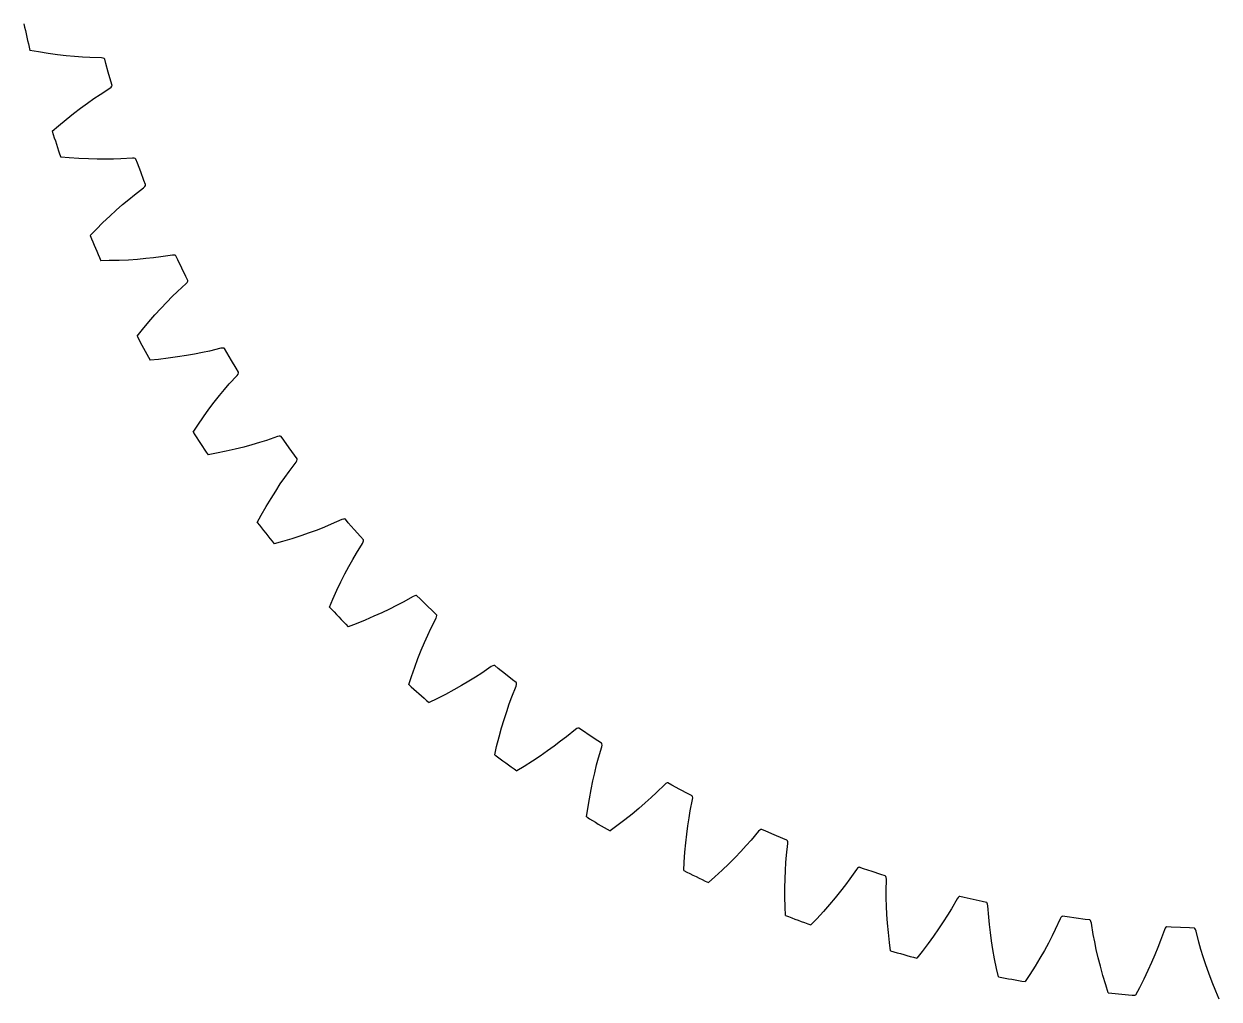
# Model space of a CAD drawing. Extents: x 19 to 91, y -36 to 36.
# Drawn here: x 19.82 to 54.6, y -36 to -7.62 of the extents above; entities that cross this region are included whole.
import ezdxf

# ---------------------------------------------------------------- set-up
doc = ezdxf.new("R2010")
doc.units = 0

msp = doc.modelspace()

# ---------------------------------------------------------------- linework, layer by layer
at = {"layer": 'layer0'}
for p, q in [((20.237, -8.44), (19.993, -8.397)), ((20.52, -8.484), (20.237, -8.44)), ((20.79, -8.521), (20.52, -8.484)), ((21.047, -8.55), (20.79, -8.521)), ((21.291, -8.573), (21.047, -8.55)), ((21.521, -8.59), (21.291, -8.573)), ((21.735, -8.601), (21.521, -8.59)), ((22.071, -8.61), (21.735, -8.601)), ((22.119, -8.617), (22.071, -8.61)), ((22.151, -8.63), (22.119, -8.617)), ((22.162, -8.639), (22.151, -8.63)), ((22.169, -8.648), (22.162, -8.639)), ((22.204, -8.775), (22.169, -8.648)), ((22.273, -9.032), (22.204, -8.775)), ((22.345, -9.288), (22.273, -9.032)), ((22.381, -9.415), (22.345, -9.288)), ((21.854, -9.797), (22.032, -9.678)), ((22.032, -9.678), (22.316, -9.498)), ((22.316, -9.498), (22.353, -9.467)), ((22.353, -9.467), (22.375, -9.439)), ((22.375, -9.439), (22.38, -9.427)), ((22.38, -9.427), (22.381, -9.415)), ((21.262, -10.231), (21.467, -10.074)), ((21.467, -10.074), (21.665, -9.93)), ((21.665, -9.93), (21.854, -9.797)), ((20.828, -10.585), (21.049, -10.401)), ((21.049, -10.401), (21.262, -10.231)), ((20.641, -10.747), (20.828, -10.585)), ((21.133, -11.522), (20.887, -11.501)), ((21.419, -11.541), (21.133, -11.522)), ((21.692, -11.553), (21.419, -11.541)), ((21.95, -11.56), (21.692, -11.553)), ((22.195, -11.56), (21.95, -11.56)), ((22.426, -11.556), (22.195, -11.56)), ((22.64, -11.548), (22.426, -11.556)), ((22.975, -11.527), (22.64, -11.548)), ((23.023, -11.53), (22.975, -11.527)), ((23.057, -11.54), (23.023, -11.53)), ((23.069, -11.547), (23.057, -11.54)), ((23.077, -11.556), (23.069, -11.547)), ((23.122, -11.68), (23.077, -11.556)), ((23.215, -11.929), (23.122, -11.68)), ((23.309, -12.178), (23.215, -11.929)), ((23.032, -12.595), (23.299, -12.39)), ((23.299, -12.39), (23.333, -12.356)), ((23.356, -12.301), (23.309, -12.178)), ((23.333, -12.356), (23.352, -12.326)), ((23.352, -12.326), (23.356, -12.313)), ((23.356, -12.313), (23.356, -12.301)), ((22.69, -12.878), (22.866, -12.729)), ((22.866, -12.729), (23.032, -12.595)), ((22.118, -13.403), (22.315, -13.214)), ((22.315, -13.214), (22.505, -13.04)), ((22.505, -13.04), (22.69, -12.878)), ((21.915, -13.605), (22.118, -13.403)), ((21.743, -13.783), (21.915, -13.605)), ((22.302, -14.512), (22.055, -14.513)), ((22.589, -14.505), (22.302, -14.512)), ((22.862, -14.493), (22.589, -14.505)), ((23.119, -14.476), (22.862, -14.493)), ((23.363, -14.454), (23.119, -14.476)), ((23.593, -14.43), (23.363, -14.454)), ((23.805, -14.402), (23.593, -14.43)), ((24.137, -14.351), (23.805, -14.402)), ((24.186, -14.35), (24.137, -14.351)), ((24.22, -14.357), (24.186, -14.35)), ((24.232, -14.363), (24.22, -14.357)), ((24.241, -14.371), (24.232, -14.363)), ((24.297, -14.49), (24.241, -14.371)), ((24.412, -14.73), (24.297, -14.49)), ((24.529, -14.97), (24.412, -14.73)), ((24.29, -15.409), (24.537, -15.181)), ((24.586, -15.088), (24.529, -14.97)), ((24.537, -15.181), (24.568, -15.144)), ((24.568, -15.144), (24.584, -15.113)), ((24.584, -15.113), (24.587, -15.1)), ((24.587, -15.1), (24.586, -15.088)), ((23.974, -15.722), (24.136, -15.558)), ((24.136, -15.558), (24.29, -15.409)), ((23.631, -16.091), (23.805, -15.9)), ((23.805, -15.9), (23.974, -15.722)), ((23.268, -16.516), (23.452, -16.296)), ((23.452, -16.296), (23.631, -16.091)), ((23.113, -16.709), (23.268, -16.516)), ((23.735, -17.384), (23.488, -17.407)), ((24.02, -17.352), (23.735, -17.384)), ((24.29, -17.315), (24.02, -17.352)), ((24.545, -17.275), (24.29, -17.315)), ((24.786, -17.232), (24.545, -17.275)), ((25.013, -17.187), (24.786, -17.232)), ((25.222, -17.141), (25.013, -17.187)), ((25.548, -17.06), (25.222, -17.141)), ((25.596, -17.054), (25.548, -17.06)), ((25.631, -17.058), (25.596, -17.054)), ((25.644, -17.063), (25.631, -17.058)), ((25.653, -17.071), (25.644, -17.063)), ((25.72, -17.184), (25.653, -17.071)), ((25.856, -17.413), (25.72, -17.184)), ((25.993, -17.641), (25.856, -17.413)), ((26.061, -17.754), (25.993, -17.641)), ((25.795, -18.1), (26.021, -17.851)), ((26.021, -17.851), (26.048, -17.811)), ((26.048, -17.811), (26.062, -17.779)), ((26.063, -17.765), (26.061, -17.754)), ((26.062, -17.779), (26.063, -17.765)), ((25.508, -18.44), (25.655, -18.262)), ((25.655, -18.262), (25.795, -18.1)), ((25.2, -18.838), (25.356, -18.632)), ((25.356, -18.632), (25.508, -18.44)), ((24.876, -19.294), (25.04, -19.059)), ((25.04, -19.059), (25.2, -18.838)), ((24.739, -19.5), (24.876, -19.294)), ((26.674, -19.806), (26.453, -19.871)), ((26.878, -19.741), (26.674, -19.806)), ((27.196, -19.631), (26.878, -19.741)), ((27.243, -19.622), (27.196, -19.631)), ((27.278, -19.622), (27.243, -19.622)), ((27.292, -19.626), (27.278, -19.622)), ((27.301, -19.633), (27.292, -19.626)), ((27.378, -19.739), (27.301, -19.633)), ((27.534, -19.955), (27.378, -19.739)), ((25.419, -20.117), (25.176, -20.162)), ((25.7, -20.059), (25.419, -20.117)), ((25.966, -19.998), (25.7, -20.059)), ((26.216, -19.936), (25.966, -19.998)), ((26.453, -19.871), (26.216, -19.936)), ((27.691, -20.17), (27.534, -19.955)), ((27.769, -20.276), (27.691, -20.17)), ((27.535, -20.645), (27.738, -20.377)), ((27.738, -20.377), (27.761, -20.335)), ((27.761, -20.335), (27.772, -20.301)), ((27.772, -20.288), (27.769, -20.276)), ((27.772, -20.301), (27.772, -20.288)), ((27.28, -21.01), (27.41, -20.819)), ((27.41, -20.819), (27.535, -20.645)), ((27.009, -21.433), (27.145, -21.215)), ((27.145, -21.215), (27.28, -21.01)), ((26.869, -21.667), (27.009, -21.433)), ((26.727, -21.917), (26.869, -21.667)), ((26.609, -22.134), (26.727, -21.917)), ((28.761, -22.182), (28.563, -22.265)), ((29.068, -22.045), (28.761, -22.182)), ((29.114, -22.031), (29.068, -22.045)), ((29.149, -22.028), (29.114, -22.031)), ((29.162, -22.031), (29.149, -22.028)), ((29.173, -22.036), (29.162, -22.031)), ((29.259, -22.136), (29.173, -22.036)), ((29.433, -22.337), (29.259, -22.136)), ((27.616, -22.605), (27.341, -22.687)), ((27.875, -22.52), (27.616, -22.605)), ((28.119, -22.436), (27.875, -22.52)), ((28.349, -22.35), (28.119, -22.436)), ((28.563, -22.265), (28.349, -22.35)), ((29.609, -22.537), (29.433, -22.337)), ((29.696, -22.635), (29.609, -22.537)), ((27.341, -22.687), (27.103, -22.754)), ((29.496, -23.024), (29.674, -22.739)), ((29.674, -22.739), (29.694, -22.695)), ((29.694, -22.695), (29.701, -22.66)), ((29.7, -22.647), (29.696, -22.635)), ((29.701, -22.66), (29.7, -22.647)), ((29.275, -23.41), (29.388, -23.209)), ((29.388, -23.209), (29.496, -23.024)), ((29.043, -23.856), (29.159, -23.626)), ((29.159, -23.626), (29.275, -23.41)), ((28.924, -24.102), (29.043, -23.856)), ((28.805, -24.363), (28.924, -24.102)), ((31.148, -24.28), (30.855, -24.445)), ((31.193, -24.262), (31.148, -24.28)), ((31.228, -24.257), (31.193, -24.262)), ((31.241, -24.258), (31.228, -24.257)), ((31.252, -24.263), (31.241, -24.258)), ((31.347, -24.354), (31.252, -24.263)), ((28.707, -24.59), (28.805, -24.363)), ((30.46, -24.649), (30.238, -24.755)), ((30.666, -24.545), (30.46, -24.649)), ((30.855, -24.445), (30.666, -24.545)), ((31.538, -24.539), (31.347, -24.354)), ((31.732, -24.722), (31.538, -24.539)), ((29.752, -24.968), (29.486, -25.075)), ((30.003, -24.861), (29.752, -24.968)), ((30.238, -24.755), (30.003, -24.861)), ((31.663, -25.218), (31.814, -24.917)), ((31.827, -24.813), (31.732, -24.722)), ((31.814, -24.917), (31.83, -24.872)), ((31.832, -24.823), (31.827, -24.813)), ((31.83, -24.872), (31.834, -24.837)), ((31.834, -24.837), (31.832, -24.823)), ((29.486, -25.075), (29.255, -25.163)), ((31.571, -25.411), (31.663, -25.218)), ((31.381, -25.847), (31.477, -25.621)), ((31.477, -25.621), (31.571, -25.411)), ((31.19, -26.342), (31.285, -26.087)), ((31.285, -26.087), (31.381, -25.847)), ((31.094, -26.613), (31.19, -26.342)), ((33.421, -26.321), (33.143, -26.511)), ((33.464, -26.299), (33.421, -26.321)), ((33.498, -26.29), (33.464, -26.299)), ((33.511, -26.29), (33.498, -26.29)), ((33.523, -26.294), (33.511, -26.29)), ((33.625, -26.376), (33.523, -26.294)), ((33.833, -26.543), (33.625, -26.376)), ((31.017, -26.848), (31.094, -26.613)), ((32.768, -26.75), (32.557, -26.875)), ((32.964, -26.628), (32.768, -26.75)), ((33.143, -26.511), (32.964, -26.628)), ((34.041, -26.709), (33.833, -26.543)), ((34.144, -26.79), (34.041, -26.709)), ((32.092, -27.131), (31.837, -27.262)), ((32.333, -27.002), (32.092, -27.131)), ((32.557, -26.875), (32.333, -27.002)), ((34.017, -27.208), (34.141, -26.895)), ((34.141, -26.895), (34.153, -26.849)), ((34.15, -26.8), (34.144, -26.79)), ((34.154, -26.813), (34.15, -26.8)), ((34.153, -26.849), (34.154, -26.813)), ((31.837, -27.262), (31.614, -27.37)), ((33.868, -27.627), (33.943, -27.409)), ((33.943, -27.409), (34.017, -27.208)), ((33.793, -27.86), (33.868, -27.627)), ((33.647, -28.371), (33.719, -28.108)), ((33.719, -28.108), (33.793, -27.86)), ((35.867, -28.149), (35.608, -28.364)), ((35.908, -28.123), (35.867, -28.149)), ((35.941, -28.112), (35.908, -28.123)), ((35.955, -28.111), (35.941, -28.112)), ((35.966, -28.113), (35.955, -28.111)), ((36.075, -28.186), (35.966, -28.113)), ((33.576, -28.649), (33.647, -28.371)), ((35.439, -28.496), (35.255, -28.635)), ((35.608, -28.364), (35.439, -28.496)), ((36.297, -28.334), (36.075, -28.186)), ((36.52, -28.48), (36.297, -28.334)), ((36.63, -28.552), (36.52, -28.48)), ((33.52, -28.89), (33.576, -28.649)), ((35.056, -28.778), (34.844, -28.925)), ((35.255, -28.635), (35.056, -28.778)), ((36.541, -28.979), (36.636, -28.657)), ((36.637, -28.561), (36.63, -28.552)), ((36.636, -28.657), (36.644, -28.609)), ((36.641, -28.574), (36.637, -28.561)), ((36.644, -28.609), (36.641, -28.574)), ((34.616, -29.075), (34.374, -29.228)), ((34.844, -28.925), (34.616, -29.075)), ((36.43, -29.41), (36.485, -29.186)), ((36.485, -29.186), (36.541, -28.979)), ((34.374, -29.228), (34.162, -29.356)), ((36.376, -29.649), (36.43, -29.41)), ((36.276, -30.17), (36.325, -29.902)), ((36.325, -29.902), (36.376, -29.649)), ((38.467, -29.751), (38.228, -29.988)), ((38.505, -29.722), (38.467, -29.751)), ((38.538, -29.707), (38.505, -29.722)), ((38.551, -29.705), (38.538, -29.707)), ((38.563, -29.706), (38.551, -29.705)), ((38.678, -29.769), (38.563, -29.706)), ((38.912, -29.896), (38.678, -29.769)), ((39.147, -30.022), (38.912, -29.896)), ((36.231, -30.454), (36.276, -30.17)), ((38.073, -30.135), (37.902, -30.289)), ((38.228, -29.988), (38.073, -30.135)), ((39.263, -30.083), (39.147, -30.022)), ((39.213, -30.517), (39.279, -30.188)), ((39.271, -30.092), (39.263, -30.083)), ((39.277, -30.105), (39.271, -30.092)), ((39.282, -30.139), (39.277, -30.105)), ((39.279, -30.188), (39.282, -30.139)), ((36.196, -30.699), (36.231, -30.454)), ((37.716, -30.45), (37.518, -30.615)), ((37.902, -30.289), (37.716, -30.45)), ((39.176, -30.728), (39.213, -30.517)), ((37.077, -30.959), (36.877, -31.106)), ((37.305, -30.785), (37.077, -30.959)), ((37.518, -30.615), (37.305, -30.785)), ((39.109, -31.199), (39.141, -30.956)), ((39.141, -30.956), (39.176, -30.728)), ((39.08, -31.456), (39.109, -31.199)), ((41.201, -31.113), (40.984, -31.37)), ((41.236, -31.081), (41.201, -31.113)), ((41.267, -31.063), (41.236, -31.081)), ((41.28, -31.06), (41.267, -31.063)), ((41.292, -31.06), (41.28, -31.06)), ((41.412, -31.112), (41.292, -31.06)), ((41.657, -31.218), (41.412, -31.112)), ((41.902, -31.322), (41.657, -31.218)), ((39.056, -31.727), (39.08, -31.456)), ((40.842, -31.531), (40.686, -31.7)), ((40.984, -31.37), (40.842, -31.531)), ((42.023, -31.373), (41.902, -31.322)), ((42.012, -31.81), (42.048, -31.475)), ((42.032, -31.381), (42.023, -31.373)), ((42.038, -31.393), (42.032, -31.381)), ((42.047, -31.427), (42.038, -31.393)), ((42.048, -31.475), (42.047, -31.427)), ((39.036, -32.014), (39.056, -31.727)), ((40.515, -31.877), (40.333, -32.059)), ((40.686, -31.7), (40.515, -31.877)), ((41.994, -32.023), (42.012, -31.81)), ((39.024, -32.261), (39.036, -32.014)), ((40.136, -32.247), (39.924, -32.441)), ((40.333, -32.059), (40.136, -32.247)), ((41.969, -32.498), (41.979, -32.253)), ((41.979, -32.253), (41.994, -32.023)), ((44.045, -32.225), (43.852, -32.5)), ((44.078, -32.189), (44.045, -32.225)), ((44.106, -32.169), (44.078, -32.189)), ((44.119, -32.165), (44.106, -32.169)), ((44.131, -32.164), (44.119, -32.165)), ((44.256, -32.205), (44.131, -32.164)), ((44.509, -32.288), (44.256, -32.205)), ((44.762, -32.37), (44.509, -32.288)), ((39.924, -32.441), (39.738, -32.605)), ((41.964, -32.756), (41.969, -32.498)), ((43.725, -32.673), (43.585, -32.856)), ((43.852, -32.5), (43.725, -32.673)), ((44.888, -32.41), (44.762, -32.37)), ((44.897, -32.417), (44.888, -32.41)), ((44.905, -32.428), (44.897, -32.417)), ((44.916, -32.462), (44.905, -32.428)), ((44.915, -32.846), (44.921, -32.51)), ((44.921, -32.51), (44.916, -32.462)), ((41.964, -33.029), (41.964, -32.756)), ((41.97, -33.316), (41.964, -33.029)), ((43.431, -33.047), (43.266, -33.245)), ((43.585, -32.856), (43.431, -33.047)), ((44.917, -33.06), (44.915, -32.846)), ((47.007, -33.039), (46.978, -33.077)), ((47.034, -33.016), (47.007, -33.039)), ((47.046, -33.01), (47.034, -33.016)), ((47.058, -33.009), (47.046, -33.01)), ((47.186, -33.039), (47.058, -33.009)), ((47.445, -33.099), (47.186, -33.039)), ((41.98, -33.563), (41.97, -33.316)), ((43.266, -33.245), (43.086, -33.45)), ((44.923, -33.291), (44.917, -33.06)), ((44.935, -33.536), (44.923, -33.291)), ((46.81, -33.369), (46.699, -33.552)), ((46.978, -33.077), (46.81, -33.369)), ((47.705, -33.157), (47.445, -33.099)), ((47.834, -33.186), (47.705, -33.157)), ((47.843, -33.192), (47.834, -33.186)), ((47.852, -33.203), (47.843, -33.192)), ((47.867, -33.235), (47.852, -33.203)), ((47.876, -33.282), (47.867, -33.235)), ((47.9, -33.618), (47.876, -33.282)), ((42.893, -33.662), (42.723, -33.842)), ((43.086, -33.45), (42.893, -33.662)), ((44.953, -33.793), (44.935, -33.536)), ((46.699, -33.552), (46.576, -33.747)), ((47.921, -33.831), (47.9, -33.618)), ((49.975, -33.663), (49.835, -33.969)), ((50.001, -33.622), (49.975, -33.663)), ((50.026, -33.597), (50.001, -33.622)), ((50.037, -33.59), (50.026, -33.597)), ((50.049, -33.588), (50.037, -33.59)), ((50.179, -33.606), (50.049, -33.588)), ((50.443, -33.643), (50.179, -33.606)), ((50.707, -33.678), (50.443, -33.643)), ((50.837, -33.695), (50.707, -33.678)), ((50.847, -33.7), (50.837, -33.695)), ((50.857, -33.71), (50.847, -33.7)), ((50.874, -33.741), (50.857, -33.71)), ((50.888, -33.787), (50.874, -33.741)), ((44.977, -34.065), (44.953, -33.793)), ((45.009, -34.35), (44.977, -34.065)), ((46.44, -33.951), (46.293, -34.163)), ((46.576, -33.747), (46.44, -33.951)), ((47.948, -34.06), (47.921, -33.831)), ((47.981, -34.303), (47.948, -34.06)), ((49.835, -33.969), (49.74, -34.161)), ((50.942, -34.119), (50.888, -33.787)), ((53.013, -33.978), (52.9, -34.295)), ((53.035, -33.935), (53.013, -33.978)), ((53.057, -33.908), (53.035, -33.935)), ((53.068, -33.9), (53.057, -33.908)), ((53.08, -33.896), (53.068, -33.9)), ((53.211, -33.903), (53.08, -33.896)), ((53.477, -33.916), (53.211, -33.903)), ((53.743, -33.927), (53.477, -33.916)), ((53.874, -33.932), (53.743, -33.927)), ((53.885, -33.937), (53.874, -33.932)), ((53.896, -33.945), (53.885, -33.937)), ((53.916, -33.975), (53.896, -33.945)), ((53.933, -34.019), (53.916, -33.975)), ((54.017, -34.345), (53.933, -34.019)), ((45.041, -34.595), (45.009, -34.35)), ((46.132, -34.383), (45.959, -34.612)), ((46.293, -34.163), (46.132, -34.383)), ((48.022, -34.557), (47.981, -34.303)), ((49.635, -34.366), (49.518, -34.582)), ((49.74, -34.161), (49.635, -34.366)), ((50.982, -34.329), (50.942, -34.119)), ((51.029, -34.555), (50.982, -34.329)), ((52.9, -34.295), (52.824, -34.495)), ((54.075, -34.551), (54.017, -34.345)), ((45.959, -34.612), (45.806, -34.806)), ((48.071, -34.826), (48.022, -34.557)), ((49.518, -34.582), (49.39, -34.806)), ((51.085, -34.794), (51.029, -34.555)), ((52.737, -34.709), (52.64, -34.934)), ((52.824, -34.495), (52.737, -34.709)), ((54.143, -34.772), (54.075, -34.551)), ((54.219, -35.005), (54.143, -34.772)), ((48.128, -35.107), (48.071, -34.826)), ((48.182, -35.349), (48.128, -35.107)), ((49.25, -35.04), (49.098, -35.283)), ((49.39, -34.806), (49.25, -35.04)), ((51.148, -35.044), (51.085, -34.794)), ((51.221, -35.307), (51.148, -35.044)), ((52.64, -34.934), (52.533, -35.168)), ((54.305, -35.248), (54.219, -35.005)), ((49.098, -35.283), (48.963, -35.49)), ((51.303, -35.582), (51.221, -35.307)), ((52.414, -35.414), (52.284, -35.67)), ((52.533, -35.168), (52.414, -35.414)), ((54.401, -35.503), (54.305, -35.248)), ((51.378, -35.817), (51.303, -35.582)), ((52.284, -35.67), (52.168, -35.888)), ((54.507, -35.77), (54.401, -35.503)), ((54.603, -35.998), (54.507, -35.77))]:
    msp.add_line(p, q, dxfattribs=at)
for start, end in [(192.226, 193.4883), (197.3688, 198.6312), (202.5117, 203.774), (207.6545, 208.9169), (212.7974, 214.0598), (217.9402, 219.2026), (223.0831, 224.3455), (228.226, 229.4883), (233.3688, 234.6312), (238.5117, 239.774), (243.6545, 244.9169), (248.7974, 250.0598), (253.9403, 255.2026), (259.0831, 260.3455), (264.226, 265.4883)]:
    msp.add_arc((55, 0), 36, start, end, dxfattribs=at)
at = {"layer": 'layer1'}
for p, q in [((20.237, -8.44), (19.993, -8.397)), ((20.52, -8.484), (20.237, -8.44)), ((20.79, -8.521), (20.52, -8.484)), ((21.047, -8.55), (20.79, -8.521)), ((21.291, -8.573), (21.047, -8.55)), ((21.521, -8.59), (21.291, -8.573)), ((21.735, -8.601), (21.521, -8.59)), ((22.071, -8.61), (21.735, -8.601)), ((22.119, -8.617), (22.071, -8.61)), ((22.151, -8.63), (22.119, -8.617)), ((22.162, -8.639), (22.151, -8.63)), ((22.169, -8.648), (22.162, -8.639)), ((22.204, -8.775), (22.169, -8.648)), ((22.273, -9.032), (22.204, -8.775)), ((22.345, -9.288), (22.273, -9.032)), ((22.381, -9.415), (22.345, -9.288)), ((21.854, -9.797), (22.032, -9.678)), ((22.032, -9.678), (22.316, -9.498)), ((22.316, -9.498), (22.353, -9.467)), ((22.353, -9.467), (22.375, -9.439)), ((22.375, -9.439), (22.38, -9.427)), ((22.38, -9.427), (22.381, -9.415)), ((21.262, -10.231), (21.467, -10.074)), ((21.467, -10.074), (21.665, -9.93)), ((21.665, -9.93), (21.854, -9.797)), ((20.828, -10.585), (21.049, -10.401)), ((21.049, -10.401), (21.262, -10.231)), ((20.641, -10.747), (20.828, -10.585)), ((21.133, -11.522), (20.887, -11.501)), ((21.419, -11.541), (21.133, -11.522)), ((21.692, -11.553), (21.419, -11.541)), ((21.95, -11.56), (21.692, -11.553)), ((22.195, -11.56), (21.95, -11.56)), ((22.426, -11.556), (22.195, -11.56)), ((22.64, -11.548), (22.426, -11.556)), ((22.975, -11.527), (22.64, -11.548)), ((23.023, -11.53), (22.975, -11.527)), ((23.057, -11.54), (23.023, -11.53)), ((23.069, -11.547), (23.057, -11.54)), ((23.077, -11.556), (23.069, -11.547)), ((23.122, -11.68), (23.077, -11.556)), ((23.215, -11.929), (23.122, -11.68)), ((23.309, -12.178), (23.215, -11.929)), ((23.032, -12.595), (23.299, -12.39)), ((23.299, -12.39), (23.333, -12.356)), ((23.356, -12.301), (23.309, -12.178)), ((23.333, -12.356), (23.352, -12.326)), ((23.352, -12.326), (23.356, -12.313)), ((23.356, -12.313), (23.356, -12.301)), ((22.69, -12.878), (22.866, -12.729)), ((22.866, -12.729), (23.032, -12.595)), ((22.118, -13.403), (22.315, -13.214)), ((22.315, -13.214), (22.505, -13.04)), ((22.505, -13.04), (22.69, -12.878)), ((21.915, -13.605), (22.118, -13.403)), ((21.743, -13.783), (21.915, -13.605)), ((22.302, -14.512), (22.055, -14.513)), ((22.589, -14.505), (22.302, -14.512)), ((22.862, -14.493), (22.589, -14.505)), ((23.119, -14.476), (22.862, -14.493)), ((23.363, -14.454), (23.119, -14.476)), ((23.593, -14.43), (23.363, -14.454)), ((23.805, -14.402), (23.593, -14.43)), ((24.137, -14.351), (23.805, -14.402)), ((24.186, -14.35), (24.137, -14.351)), ((24.22, -14.357), (24.186, -14.35)), ((24.232, -14.363), (24.22, -14.357)), ((24.241, -14.371), (24.232, -14.363)), ((24.297, -14.49), (24.241, -14.371)), ((24.412, -14.73), (24.297, -14.49)), ((24.529, -14.97), (24.412, -14.73)), ((24.29, -15.409), (24.537, -15.181)), ((24.586, -15.088), (24.529, -14.97)), ((24.537, -15.181), (24.568, -15.144)), ((24.568, -15.144), (24.584, -15.113)), ((24.584, -15.113), (24.587, -15.1)), ((24.587, -15.1), (24.586, -15.088)), ((23.974, -15.722), (24.136, -15.558)), ((24.136, -15.558), (24.29, -15.409)), ((23.631, -16.091), (23.805, -15.9)), ((23.805, -15.9), (23.974, -15.722)), ((23.268, -16.516), (23.452, -16.296)), ((23.452, -16.296), (23.631, -16.091)), ((23.113, -16.709), (23.268, -16.516)), ((23.735, -17.384), (23.488, -17.407)), ((24.02, -17.352), (23.735, -17.384)), ((24.29, -17.315), (24.02, -17.352)), ((24.545, -17.275), (24.29, -17.315)), ((24.786, -17.232), (24.545, -17.275)), ((25.013, -17.187), (24.786, -17.232)), ((25.222, -17.141), (25.013, -17.187)), ((25.548, -17.06), (25.222, -17.141)), ((25.596, -17.054), (25.548, -17.06)), ((25.631, -17.058), (25.596, -17.054)), ((25.644, -17.063), (25.631, -17.058)), ((25.653, -17.071), (25.644, -17.063)), ((25.72, -17.184), (25.653, -17.071)), ((25.856, -17.413), (25.72, -17.184)), ((25.993, -17.641), (25.856, -17.413)), ((26.061, -17.754), (25.993, -17.641)), ((25.795, -18.1), (26.021, -17.851)), ((26.021, -17.851), (26.048, -17.811)), ((26.048, -17.811), (26.062, -17.779)), ((26.063, -17.765), (26.061, -17.754)), ((26.062, -17.779), (26.063, -17.765)), ((25.508, -18.44), (25.655, -18.262)), ((25.655, -18.262), (25.795, -18.1)), ((25.2, -18.838), (25.356, -18.632)), ((25.356, -18.632), (25.508, -18.44)), ((24.876, -19.294), (25.04, -19.059)), ((25.04, -19.059), (25.2, -18.838)), ((24.739, -19.5), (24.876, -19.294)), ((26.674, -19.806), (26.453, -19.871)), ((26.878, -19.741), (26.674, -19.806)), ((27.196, -19.631), (26.878, -19.741)), ((27.243, -19.622), (27.196, -19.631)), ((27.278, -19.622), (27.243, -19.622)), ((27.292, -19.626), (27.278, -19.622)), ((27.301, -19.633), (27.292, -19.626)), ((27.378, -19.739), (27.301, -19.633)), ((27.534, -19.955), (27.378, -19.739)), ((25.419, -20.117), (25.176, -20.162)), ((25.7, -20.059), (25.419, -20.117)), ((25.966, -19.998), (25.7, -20.059)), ((26.216, -19.936), (25.966, -19.998)), ((26.453, -19.871), (26.216, -19.936)), ((27.691, -20.17), (27.534, -19.955)), ((27.769, -20.276), (27.691, -20.17)), ((27.535, -20.645), (27.738, -20.377)), ((27.738, -20.377), (27.761, -20.335)), ((27.761, -20.335), (27.772, -20.301)), ((27.772, -20.288), (27.769, -20.276)), ((27.772, -20.301), (27.772, -20.288)), ((27.28, -21.01), (27.41, -20.819)), ((27.41, -20.819), (27.535, -20.645)), ((27.009, -21.433), (27.145, -21.215)), ((27.145, -21.215), (27.28, -21.01)), ((26.869, -21.667), (27.009, -21.433)), ((26.727, -21.917), (26.869, -21.667)), ((26.609, -22.134), (26.727, -21.917)), ((28.761, -22.182), (28.563, -22.265)), ((29.068, -22.045), (28.761, -22.182)), ((29.114, -22.031), (29.068, -22.045)), ((29.149, -22.028), (29.114, -22.031)), ((29.162, -22.031), (29.149, -22.028)), ((29.173, -22.036), (29.162, -22.031)), ((29.259, -22.136), (29.173, -22.036)), ((29.433, -22.337), (29.259, -22.136)), ((27.616, -22.605), (27.341, -22.687)), ((27.875, -22.52), (27.616, -22.605)), ((28.119, -22.436), (27.875, -22.52)), ((28.349, -22.35), (28.119, -22.436)), ((28.563, -22.265), (28.349, -22.35)), ((29.609, -22.537), (29.433, -22.337)), ((29.696, -22.635), (29.609, -22.537)), ((27.341, -22.687), (27.103, -22.754)), ((29.496, -23.024), (29.674, -22.739)), ((29.674, -22.739), (29.694, -22.695)), ((29.694, -22.695), (29.701, -22.66)), ((29.7, -22.647), (29.696, -22.635)), ((29.701, -22.66), (29.7, -22.647)), ((29.275, -23.41), (29.388, -23.209)), ((29.388, -23.209), (29.496, -23.024)), ((29.043, -23.856), (29.159, -23.626)), ((29.159, -23.626), (29.275, -23.41)), ((28.924, -24.102), (29.043, -23.856)), ((28.805, -24.363), (28.924, -24.102)), ((31.148, -24.28), (30.855, -24.445)), ((31.193, -24.262), (31.148, -24.28)), ((31.228, -24.257), (31.193, -24.262)), ((31.241, -24.258), (31.228, -24.257)), ((31.252, -24.263), (31.241, -24.258)), ((31.347, -24.354), (31.252, -24.263)), ((28.707, -24.59), (28.805, -24.363)), ((30.46, -24.649), (30.238, -24.755)), ((30.666, -24.545), (30.46, -24.649)), ((30.855, -24.445), (30.666, -24.545)), ((31.538, -24.539), (31.347, -24.354)), ((31.732, -24.722), (31.538, -24.539)), ((29.752, -24.968), (29.486, -25.075)), ((30.003, -24.861), (29.752, -24.968)), ((30.238, -24.755), (30.003, -24.861)), ((31.663, -25.218), (31.814, -24.917)), ((31.827, -24.813), (31.732, -24.722)), ((31.814, -24.917), (31.83, -24.872)), ((31.832, -24.823), (31.827, -24.813)), ((31.83, -24.872), (31.834, -24.837)), ((31.834, -24.837), (31.832, -24.823)), ((29.486, -25.075), (29.255, -25.163)), ((31.571, -25.411), (31.663, -25.218)), ((31.381, -25.847), (31.477, -25.621)), ((31.477, -25.621), (31.571, -25.411)), ((31.19, -26.342), (31.285, -26.087)), ((31.285, -26.087), (31.381, -25.847)), ((31.094, -26.613), (31.19, -26.342)), ((33.421, -26.321), (33.143, -26.511)), ((33.464, -26.299), (33.421, -26.321)), ((33.498, -26.29), (33.464, -26.299)), ((33.511, -26.29), (33.498, -26.29)), ((33.523, -26.294), (33.511, -26.29)), ((33.625, -26.376), (33.523, -26.294)), ((33.833, -26.543), (33.625, -26.376)), ((31.017, -26.848), (31.094, -26.613)), ((32.768, -26.75), (32.557, -26.875)), ((32.964, -26.628), (32.768, -26.75)), ((33.143, -26.511), (32.964, -26.628)), ((34.041, -26.709), (33.833, -26.543)), ((34.144, -26.79), (34.041, -26.709)), ((32.092, -27.131), (31.837, -27.262)), ((32.333, -27.002), (32.092, -27.131)), ((32.557, -26.875), (32.333, -27.002)), ((34.017, -27.208), (34.141, -26.895)), ((34.141, -26.895), (34.153, -26.849)), ((34.15, -26.8), (34.144, -26.79)), ((34.154, -26.813), (34.15, -26.8)), ((34.153, -26.849), (34.154, -26.813)), ((31.837, -27.262), (31.614, -27.37)), ((33.868, -27.627), (33.943, -27.409)), ((33.943, -27.409), (34.017, -27.208)), ((33.793, -27.86), (33.868, -27.627)), ((33.647, -28.371), (33.719, -28.108)), ((33.719, -28.108), (33.793, -27.86)), ((35.867, -28.149), (35.608, -28.364)), ((35.908, -28.123), (35.867, -28.149)), ((35.941, -28.112), (35.908, -28.123)), ((35.955, -28.111), (35.941, -28.112)), ((35.966, -28.113), (35.955, -28.111)), ((36.075, -28.186), (35.966, -28.113)), ((33.576, -28.649), (33.647, -28.371)), ((35.439, -28.496), (35.255, -28.635)), ((35.608, -28.364), (35.439, -28.496)), ((36.297, -28.334), (36.075, -28.186)), ((36.52, -28.48), (36.297, -28.334)), ((36.63, -28.552), (36.52, -28.48)), ((33.52, -28.89), (33.576, -28.649)), ((35.056, -28.778), (34.844, -28.925)), ((35.255, -28.635), (35.056, -28.778)), ((36.541, -28.979), (36.636, -28.657)), ((36.637, -28.561), (36.63, -28.552)), ((36.636, -28.657), (36.644, -28.609)), ((36.641, -28.574), (36.637, -28.561)), ((36.644, -28.609), (36.641, -28.574)), ((34.616, -29.075), (34.374, -29.228)), ((34.844, -28.925), (34.616, -29.075)), ((36.43, -29.41), (36.485, -29.186)), ((36.485, -29.186), (36.541, -28.979)), ((34.374, -29.228), (34.162, -29.356)), ((36.376, -29.649), (36.43, -29.41)), ((36.276, -30.17), (36.325, -29.902)), ((36.325, -29.902), (36.376, -29.649)), ((38.467, -29.751), (38.228, -29.988)), ((38.505, -29.722), (38.467, -29.751)), ((38.538, -29.707), (38.505, -29.722)), ((38.551, -29.705), (38.538, -29.707)), ((38.563, -29.706), (38.551, -29.705)), ((38.678, -29.769), (38.563, -29.706)), ((38.912, -29.896), (38.678, -29.769)), ((39.147, -30.022), (38.912, -29.896)), ((36.231, -30.454), (36.276, -30.17)), ((38.073, -30.135), (37.902, -30.289)), ((38.228, -29.988), (38.073, -30.135)), ((39.263, -30.083), (39.147, -30.022)), ((39.213, -30.517), (39.279, -30.188)), ((39.271, -30.092), (39.263, -30.083)), ((39.277, -30.105), (39.271, -30.092)), ((39.282, -30.139), (39.277, -30.105)), ((39.279, -30.188), (39.282, -30.139)), ((36.196, -30.699), (36.231, -30.454)), ((37.716, -30.45), (37.518, -30.615)), ((37.902, -30.289), (37.716, -30.45)), ((39.176, -30.728), (39.213, -30.517)), ((37.077, -30.959), (36.877, -31.106)), ((37.305, -30.785), (37.077, -30.959)), ((37.518, -30.615), (37.305, -30.785)), ((39.109, -31.199), (39.141, -30.956)), ((39.141, -30.956), (39.176, -30.728)), ((39.08, -31.456), (39.109, -31.199)), ((41.201, -31.113), (40.984, -31.37)), ((41.236, -31.081), (41.201, -31.113)), ((41.267, -31.063), (41.236, -31.081)), ((41.28, -31.06), (41.267, -31.063)), ((41.292, -31.06), (41.28, -31.06)), ((41.412, -31.112), (41.292, -31.06)), ((41.657, -31.218), (41.412, -31.112)), ((41.902, -31.322), (41.657, -31.218)), ((39.056, -31.727), (39.08, -31.456)), ((40.842, -31.531), (40.686, -31.7)), ((40.984, -31.37), (40.842, -31.531)), ((42.023, -31.373), (41.902, -31.322)), ((42.012, -31.81), (42.048, -31.475)), ((42.032, -31.381), (42.023, -31.373)), ((42.038, -31.393), (42.032, -31.381)), ((42.047, -31.427), (42.038, -31.393)), ((42.048, -31.475), (42.047, -31.427)), ((39.036, -32.014), (39.056, -31.727)), ((40.515, -31.877), (40.333, -32.059)), ((40.686, -31.7), (40.515, -31.877)), ((41.994, -32.023), (42.012, -31.81)), ((39.024, -32.261), (39.036, -32.014)), ((40.136, -32.247), (39.924, -32.441)), ((40.333, -32.059), (40.136, -32.247)), ((41.969, -32.498), (41.979, -32.253)), ((41.979, -32.253), (41.994, -32.023)), ((44.045, -32.225), (43.852, -32.5)), ((44.078, -32.189), (44.045, -32.225)), ((44.106, -32.169), (44.078, -32.189)), ((44.119, -32.165), (44.106, -32.169)), ((44.131, -32.164), (44.119, -32.165)), ((44.256, -32.205), (44.131, -32.164)), ((44.509, -32.288), (44.256, -32.205)), ((44.762, -32.37), (44.509, -32.288)), ((39.924, -32.441), (39.738, -32.605)), ((41.964, -32.756), (41.969, -32.498)), ((43.725, -32.673), (43.585, -32.856)), ((43.852, -32.5), (43.725, -32.673)), ((44.888, -32.41), (44.762, -32.37)), ((44.897, -32.417), (44.888, -32.41)), ((44.905, -32.428), (44.897, -32.417)), ((44.916, -32.462), (44.905, -32.428)), ((44.915, -32.846), (44.921, -32.51)), ((44.921, -32.51), (44.916, -32.462)), ((41.964, -33.029), (41.964, -32.756)), ((41.97, -33.316), (41.964, -33.029)), ((43.431, -33.047), (43.266, -33.245)), ((43.585, -32.856), (43.431, -33.047)), ((44.917, -33.06), (44.915, -32.846)), ((47.007, -33.039), (46.978, -33.077)), ((47.034, -33.016), (47.007, -33.039)), ((47.046, -33.01), (47.034, -33.016)), ((47.058, -33.009), (47.046, -33.01)), ((47.186, -33.039), (47.058, -33.009)), ((47.445, -33.099), (47.186, -33.039)), ((41.98, -33.563), (41.97, -33.316)), ((43.266, -33.245), (43.086, -33.45)), ((44.923, -33.291), (44.917, -33.06)), ((44.935, -33.536), (44.923, -33.291)), ((46.81, -33.369), (46.699, -33.552)), ((46.978, -33.077), (46.81, -33.369)), ((47.705, -33.157), (47.445, -33.099)), ((47.834, -33.186), (47.705, -33.157)), ((47.843, -33.192), (47.834, -33.186)), ((47.852, -33.203), (47.843, -33.192)), ((47.867, -33.235), (47.852, -33.203)), ((47.876, -33.282), (47.867, -33.235)), ((47.9, -33.618), (47.876, -33.282)), ((42.893, -33.662), (42.723, -33.842)), ((43.086, -33.45), (42.893, -33.662)), ((44.953, -33.793), (44.935, -33.536)), ((46.699, -33.552), (46.576, -33.747)), ((47.921, -33.831), (47.9, -33.618)), ((49.975, -33.663), (49.835, -33.969)), ((50.001, -33.622), (49.975, -33.663)), ((50.026, -33.597), (50.001, -33.622)), ((50.037, -33.59), (50.026, -33.597)), ((50.049, -33.588), (50.037, -33.59)), ((50.179, -33.606), (50.049, -33.588)), ((50.443, -33.643), (50.179, -33.606)), ((50.707, -33.678), (50.443, -33.643)), ((50.837, -33.695), (50.707, -33.678)), ((50.847, -33.7), (50.837, -33.695)), ((50.857, -33.71), (50.847, -33.7)), ((50.874, -33.741), (50.857, -33.71)), ((50.888, -33.787), (50.874, -33.741)), ((44.977, -34.065), (44.953, -33.793)), ((45.009, -34.35), (44.977, -34.065)), ((46.44, -33.951), (46.293, -34.163)), ((46.576, -33.747), (46.44, -33.951)), ((47.948, -34.06), (47.921, -33.831)), ((47.981, -34.303), (47.948, -34.06)), ((49.835, -33.969), (49.74, -34.161)), ((50.942, -34.119), (50.888, -33.787)), ((53.013, -33.978), (52.9, -34.295)), ((53.035, -33.935), (53.013, -33.978)), ((53.057, -33.908), (53.035, -33.935)), ((53.068, -33.9), (53.057, -33.908)), ((53.08, -33.896), (53.068, -33.9)), ((53.211, -33.903), (53.08, -33.896)), ((53.477, -33.916), (53.211, -33.903)), ((53.743, -33.927), (53.477, -33.916)), ((53.874, -33.932), (53.743, -33.927)), ((53.885, -33.937), (53.874, -33.932)), ((53.896, -33.945), (53.885, -33.937)), ((53.916, -33.975), (53.896, -33.945)), ((53.933, -34.019), (53.916, -33.975)), ((54.017, -34.345), (53.933, -34.019)), ((45.041, -34.595), (45.009, -34.35)), ((46.132, -34.383), (45.959, -34.612)), ((46.293, -34.163), (46.132, -34.383)), ((48.022, -34.557), (47.981, -34.303)), ((49.635, -34.366), (49.518, -34.582)), ((49.74, -34.161), (49.635, -34.366)), ((50.982, -34.329), (50.942, -34.119)), ((51.029, -34.555), (50.982, -34.329)), ((52.9, -34.295), (52.824, -34.495)), ((54.075, -34.551), (54.017, -34.345)), ((45.959, -34.612), (45.806, -34.806)), ((48.071, -34.826), (48.022, -34.557)), ((49.518, -34.582), (49.39, -34.806)), ((51.085, -34.794), (51.029, -34.555)), ((52.737, -34.709), (52.64, -34.934)), ((52.824, -34.495), (52.737, -34.709)), ((54.143, -34.772), (54.075, -34.551)), ((54.219, -35.005), (54.143, -34.772)), ((48.128, -35.107), (48.071, -34.826)), ((48.182, -35.349), (48.128, -35.107)), ((49.25, -35.04), (49.098, -35.283)), ((49.39, -34.806), (49.25, -35.04)), ((51.148, -35.044), (51.085, -34.794)), ((51.221, -35.307), (51.148, -35.044)), ((52.64, -34.934), (52.533, -35.168)), ((54.305, -35.248), (54.219, -35.005)), ((49.098, -35.283), (48.963, -35.49)), ((51.303, -35.582), (51.221, -35.307)), ((52.414, -35.414), (52.284, -35.67)), ((52.533, -35.168), (52.414, -35.414)), ((54.401, -35.503), (54.305, -35.248)), ((51.378, -35.817), (51.303, -35.582)), ((52.284, -35.67), (52.168, -35.888)), ((54.507, -35.77), (54.401, -35.503)), ((54.603, -35.998), (54.507, -35.77))]:
    msp.add_line(p, q, dxfattribs=at)
for start, end in [(192.226, 193.4883), (197.3688, 198.6312), (202.5117, 203.774), (207.6545, 208.9169), (212.7974, 214.0598), (217.9402, 219.2026), (223.0831, 224.3455), (228.226, 229.4883), (233.3688, 234.6312), (238.5117, 239.774), (243.6545, 244.9169), (248.7974, 250.0598), (253.9403, 255.2026), (259.0831, 260.3455), (264.226, 265.4883)]:
    msp.add_arc((55, 0), 36, start, end, dxfattribs=at)

doc.saveas('drawing.dxf')
